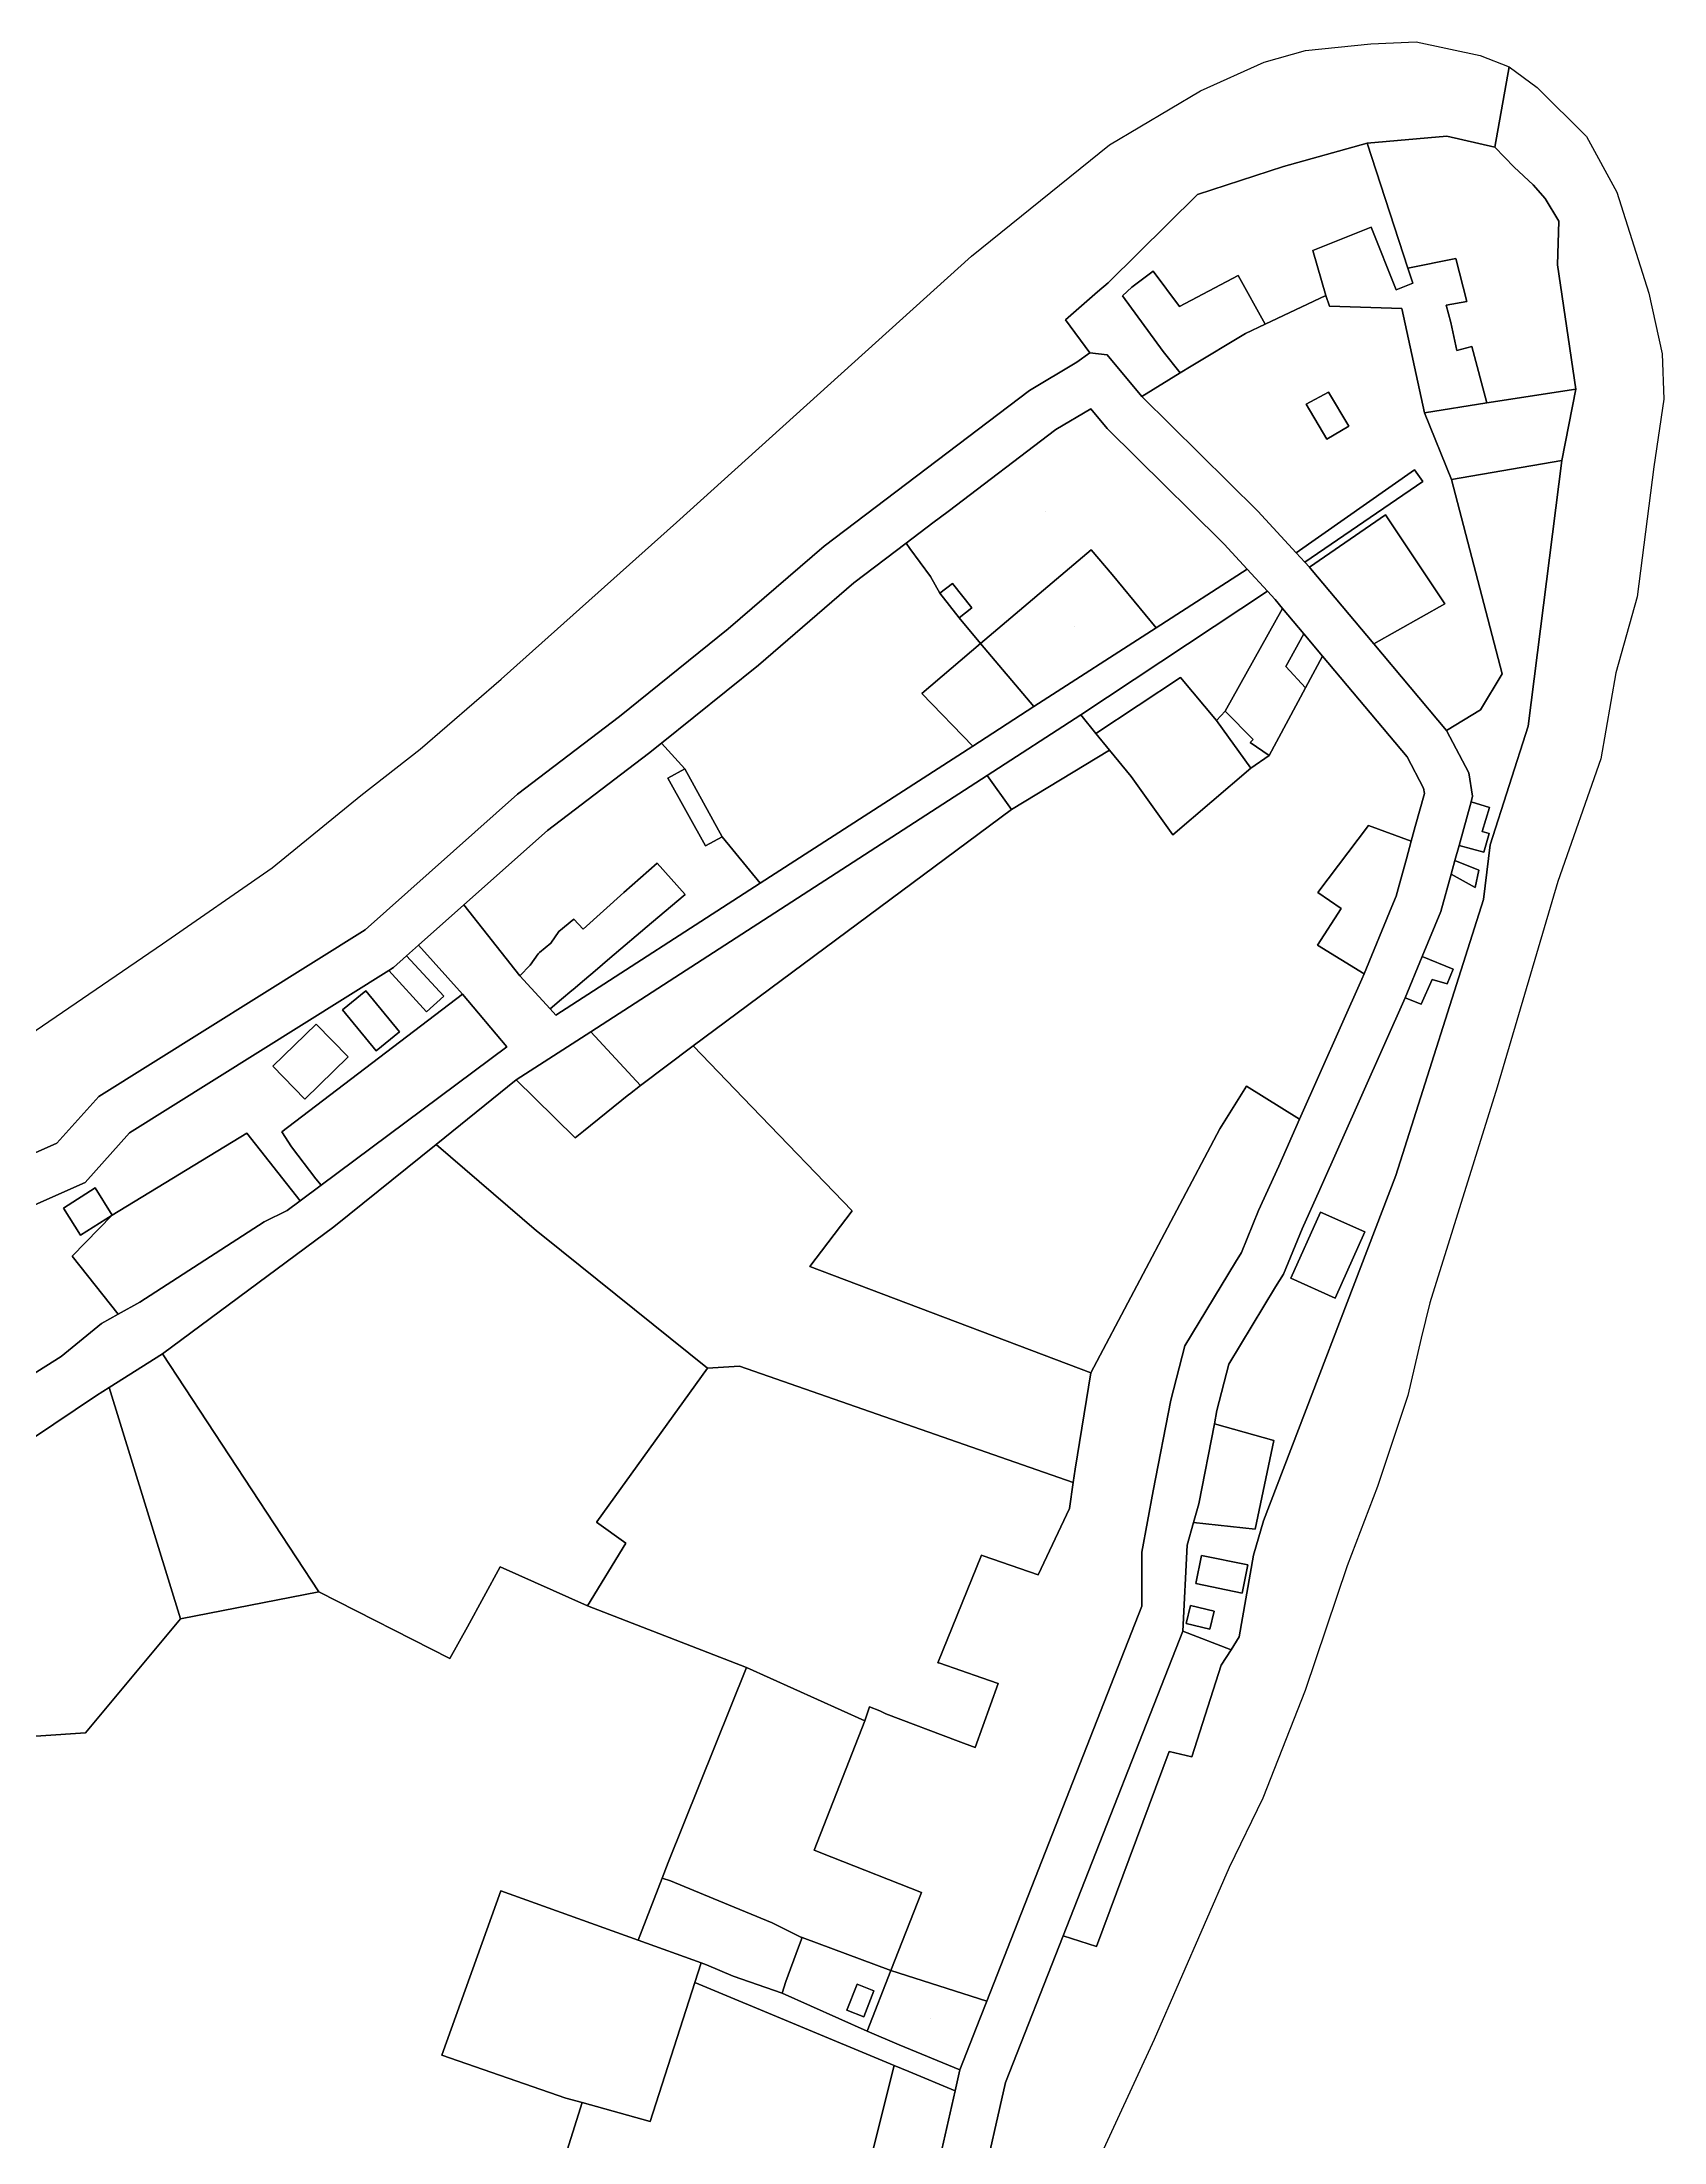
# Model space of a CAD drawing. Extents: x 536464 to 539642, y 1194643 to 1197409.
# Drawn here: x 537933 to 538518, y 1196652 to 1197409 of the extents above; entities that cross this region are included whole.
import ezdxf

# ---------------------------------------------------------------- set-up
doc = ezdxf.new("R2010")
doc.units = 0
for name, color, linetype in [('Level 30', 7, 'Continuous'), ('Level 32', 7, 'Continuous'), ('Level 33', 7, 'Continuous'), ('Level 35', 7, 'Continuous'), ('Level 54', 7, 'Continuous'), ('Level 59', 7, 'Continuous'), ('Level 60', 7, 'Continuous')]:
    doc.layers.add(name, color=color, linetype=linetype)

msp = doc.modelspace()

# ---------------------------------------------------------------- linework, layer by layer
at = {"layer": 'Level 30'}
for points in [[(537919.02, 1197044.71), (537976.71, 1197084.2), (538016.18, 1197111.54), (538048.15, 1197137.67), (538069.48, 1197154.35), (538098.65, 1197179.53), (538161.91, 1197236.1), (538268.18, 1197332.1), (538317.97, 1197372.2), (538350.76, 1197391.65), (538373.61, 1197401.98), (538388.57, 1197406.23), (538412.09, 1197408.66), (538428.48, 1197409.27), (538451.56, 1197404.34), (538461.91, 1197400.37), (538456.79, 1197371.4), (538439.46, 1197375.28), (538410.79, 1197372.8), (538380.6, 1197364.38), (538349.63, 1197354.33), (538317.41, 1197322.39), (538313.61, 1197319.25), (538302.09, 1197309.08), (538310.81, 1197297.24), (538306.17, 1197293.82), (538289.11, 1197283.67), (538215.1, 1197227.55), (538180.55, 1197197.73), (538141.36, 1197166.12), (538104.53, 1197138.14), (538049.64, 1197089.26), (537953.73, 1197029.11), (537938.59, 1197012.26), (537872.96, 1196983.12)], [(538254.16, 1196557.65), (538280.39, 1196673.68), (538301.18, 1196726.59), (538313.25, 1196722.76), (538339.42, 1196793.01), (538347.59, 1196791.09), (538358.16, 1196824.08), (538361.76, 1196829.71), (538364.71, 1196834.33), (538369.78, 1196863.74), (538373.37, 1196876.17), (538421.11, 1197000.69), (538452.67, 1197100.09), (538455.08, 1197119.82), (538468.86, 1197162.67), (538480.88, 1197258.46), (538486.03, 1197284.17), (538479.36, 1197328.98), (538479.81, 1197344.63), (538474.96, 1197352.83), (538470.62, 1197357.8), (538463.76, 1197364.13), (538456.79, 1197371.4), (538461.91, 1197400.37), (538472.05, 1197392.85), (538489.81, 1197375.24), (538500.74, 1197355.19), (538512.28, 1197318.73), (538517.14, 1197296.86), (538517.75, 1197280.46), (538514.1, 1197256.15), (538508.04, 1197209.28), (538500.36, 1197181.89), (538495.02, 1197150.91), (538479.49, 1197106.68), (538457.63, 1197032.55), (538433.34, 1196954.78), (538430.3, 1196942.02), (538425.45, 1196921.36), (538414.52, 1196888.55), (538403.59, 1196860), (538388.41, 1196815.03), (538373.22, 1196776.15), (538361.08, 1196751.24), (538334.03, 1196689.25), (538312.79, 1196643.14)], [(537872.96, 1196983.12), (537938.59, 1197012.26), (537953.73, 1197029.11), (538049.64, 1197089.26), (538104.53, 1197138.14), (538141.36, 1197166.12), (538180.55, 1197197.73), (538215.1, 1197227.55), (538289.11, 1197283.67), (538306.17, 1197293.82), (538310.81, 1197297.24), (538317.07, 1197296.49), (538329.59, 1197281.45), (538371.4, 1197240.18), (538385.23, 1197225.13), (538388.34, 1197221.74), (538389.97, 1197219.97), (538390.4, 1197219.5), (538413.19, 1197192.32), (538439.36, 1197161.1), (538447.41, 1197145.82), (538448.79, 1197137.45), (538448.2, 1197135.3), (538443.88, 1197119.66), (538442.39, 1197114.24), (538441.02, 1197109.29), (538437.31, 1197095.82), (538430.6, 1197079.55), (538424.51, 1197064.76), (538393.77, 1196995.59), (538387.34, 1196981.43), (538380.63, 1196965.06), (538377.76, 1196960.51), (538360.88, 1196932.61), (538356.64, 1196915.88), (538355.71, 1196911.12), (538350.08, 1196882.31), (538348.2, 1196875.58), (538345.92, 1196867.44), (538344.3, 1196836.41), (538301.18, 1196726.59), (538280.39, 1196673.68), (538254.16, 1196557.65)], [(538248.55, 1196609.92), (538262.3, 1196670.72), (538264.01, 1196678.3), (538264.03, 1196678.29), (538271.15, 1196696.65), (538273.67, 1196703.06), (538329.56, 1196845.37), (538329.61, 1196845.35), (538329.58, 1196864.84), (538333.68, 1196886.98), (538340.06, 1196919.65), (538345.02, 1196939.25), (538363.3, 1196969.45), (538365.46, 1196972.87), (538371.66, 1196988), (538378.93, 1197004.05), (538386.43, 1197020.91), (538408.88, 1197071.45), (538409.64, 1197073.3), (538419.67, 1197097.63), (538421.2, 1197101.33), (538422.3, 1197105.33), (538424.93, 1197114.86), (538426.67, 1197121.18), (538428.13, 1197126.46), (538431.41, 1197138.37), (538431.09, 1197140.34), (538425.18, 1197151.56), (538394.74, 1197187.86), (538388, 1197195.89), (538380.29, 1197205.09), (538377.62, 1197208.28), (538374.89, 1197211.25), (538367.55, 1197219.25), (538359.28, 1197228.24), (538346.57, 1197240.8), (538338.21, 1197249.05), (538317.07, 1197269.92), (538311.17, 1197277.02), (538298.6, 1197269.54), (538259.74, 1197240.06), (538254.29, 1197235.93), (538244.61, 1197228.59), (538225.8, 1197214.32), (538191.44, 1197184.68), (538156.51, 1197156.5), (538151.84, 1197152.74), (538115.34, 1197125.01), (538085.27, 1197098.22), (538068.95, 1197083.69), (538064.64, 1197079.84), (538059.88, 1197075.6), (538058.18, 1197074.54), (537964.78, 1197015.98), (537948.8, 1196998.19), (537892.96, 1196973.4)], [(537902.6, 1196911.83), (537940.12, 1196935.35), (537954.65, 1196947.3), (537960.63, 1196950.63), (537968.53, 1196955.01), (538013.31, 1196983.95), (538021.54, 1196987.98), (538026.24, 1196991.48), (538033.78, 1196997.11), (538100.7, 1197047.02), (538084.72, 1197065.97), (538068.95, 1197083.69), (538085.27, 1197098.22), (538105.39, 1197072.62), (538116.34, 1197060.73), (538118.38, 1197058.51), (538192.05, 1197106.04), (538268.64, 1197155.44), (538290.7, 1197169.67), (538334.73, 1197198.08), (538367.55, 1197219.25), (538374.89, 1197211.25), (538307.61, 1197166.66), (538273.81, 1197144.8), (538130.96, 1197052.45), (538104.16, 1197035.12), (538075.24, 1197011.82), (538038.42, 1196982.16), (537976.64, 1196936.39), (537957.49, 1196924.25), (537952.92, 1196921.36), (537914.62, 1196895.72)], [(537892.96, 1196973.4), (537948.8, 1196998.19), (537964.78, 1197015.98), (538058.18, 1197074.54), (538071.83, 1197059.67), (538077.98, 1197065.32), (538064.64, 1197079.84), (538068.95, 1197083.69), (538084.72, 1197065.97), (538019.67, 1197016.36), (538023.16, 1197011), (538031.96, 1196999.49), (538033.78, 1196997.11), (538026.24, 1196991.48), (538006.99, 1197015.96), (537958.53, 1196986.41), (537952.34, 1196996.15), (537940.97, 1196988.92), (537947.16, 1196979.19), (537958.53, 1196986.41), (537944.15, 1196971.57), (537960.63, 1196950.63), (537954.65, 1196947.3), (537940.12, 1196935.35), (537902.6, 1196911.83)], [(537879.01, 1196795.01), (537948.91, 1196799.71), (537983.19, 1196840.83), (538033.03, 1196850.61), (538080.26, 1196826.52), (538086.55, 1196837.97), (538098.32, 1196859.56), (538129.86, 1196845.56), (538187.17, 1196823.34), (538158.83, 1196752.98), (538156.68, 1196747.4), (538148.06, 1196725), (538098.6, 1196742.74), (538077.35, 1196683.56), (538121.98, 1196668.1), (538127.91, 1196666.44), (538120.49, 1196642.82)], [(538120.49, 1196642.82), (538127.91, 1196666.44), (538152.34, 1196659.59), (538168.48, 1196709.8), (538240.31, 1196679.88), (538224.82, 1196617.92)]]:
    msp.add_lwpolyline(points, dxfattribs=at)
for points in [[(538456.79, 1197371.4), (538463.76, 1197364.13), (538470.62, 1197357.8), (538474.96, 1197352.83), (538479.81, 1197344.63), (538479.36, 1197328.98), (538486.03, 1197284.17), (538453.93, 1197279.14), (538448.47, 1197299.51), (538443.09, 1197298.11), (538440.88, 1197308.11), (538439.27, 1197314.34), (538446.65, 1197315.72), (538442.77, 1197331.23), (538425.46, 1197327.71), (538410.79, 1197372.8), (538439.46, 1197375.28)], [(538425.46, 1197327.71), (538427.21, 1197322.33), (538421.23, 1197319.93), (538412.18, 1197342.48), (538391.26, 1197334.08), (538395.94, 1197317.86), (538374, 1197307.52), (538364.26, 1197325.13), (538343.1, 1197313.93), (538333.66, 1197326.65), (538325.95, 1197320.93), (538322.59, 1197317.73), (538337.27, 1197297.7), (538343.39, 1197290.02), (538329.59, 1197281.45), (538317.07, 1197296.49), (538310.81, 1197297.24), (538302.09, 1197309.08), (538313.61, 1197319.25), (538317.41, 1197322.39), (538349.63, 1197354.33), (538380.6, 1197364.38), (538410.79, 1197372.8)], [(538421.23, 1197319.93), (538427.21, 1197322.33), (538425.46, 1197327.71), (538442.77, 1197331.23), (538446.65, 1197315.72), (538439.27, 1197314.34), (538440.88, 1197308.11), (538443.09, 1197298.11), (538448.47, 1197299.51), (538453.93, 1197279.14), (538431.49, 1197275.61), (538423.29, 1197313.23), (538397.18, 1197314.06), (538395.94, 1197317.86), (538391.26, 1197334.08), (538412.18, 1197342.48)], [(538343.1, 1197313.93), (538364.26, 1197325.13), (538374, 1197307.52), (538366.96, 1197304.21), (538347.3, 1197292.45), (538343.39, 1197290.02), (538337.27, 1197297.7), (538322.59, 1197317.73), (538325.95, 1197320.93), (538333.66, 1197326.65)], [(538397.18, 1197314.06), (538423.29, 1197313.23), (538431.49, 1197275.61), (538441.22, 1197251.5), (538459.49, 1197181.45), (538451.57, 1197168.54), (538439.36, 1197161.1), (538413.19, 1197192.32), (538438.73, 1197206.78), (538417.42, 1197238.76), (538389.97, 1197219.97), (538388.34, 1197221.74), (538430.87, 1197250.85), (538427.79, 1197254.99), (538385.23, 1197225.13), (538371.4, 1197240.18), (538329.59, 1197281.45), (538343.39, 1197290.02), (538347.3, 1197292.45), (538366.96, 1197304.21), (538374, 1197307.52), (538395.94, 1197317.86)], [(538480.88, 1197258.46), (538441.22, 1197251.5), (538431.49, 1197275.61), (538453.93, 1197279.14), (538486.03, 1197284.17)], [(538317.07, 1197269.92), (538338.21, 1197249.05), (538346.57, 1197240.8), (538359.28, 1197228.24), (538367.55, 1197219.25), (538334.73, 1197198.08), (538318.84, 1197217.27), (538311.26, 1197226.18), (538271.41, 1197192.38), (538263.77, 1197201.74), (538268.32, 1197205.34), (538261.38, 1197214.11), (538256.83, 1197210.52), (538253.4, 1197216.55), (538245.98, 1197226.67), (538244.61, 1197228.59), (538254.29, 1197235.93), (538259.74, 1197240.06), (538298.6, 1197269.54), (538311.17, 1197277.02)], [(538404.17, 1197270.82), (538396.3, 1197266.11), (538388.84, 1197278.67), (538396.83, 1197283.07)], [(538388.84, 1197278.67), (538396.3, 1197266.11), (538404.17, 1197270.82), (538396.83, 1197283.07)], [(538468.86, 1197162.67), (538455.08, 1197119.82), (538452.67, 1197100.09), (538421.11, 1197000.69), (538373.37, 1196876.17), (538369.78, 1196863.74), (538364.71, 1196834.33), (538361.76, 1196829.71), (538344.3, 1196836.41), (538345.92, 1196867.44), (538348.2, 1196875.58), (538370.43, 1196873.11), (538377.17, 1196905.11), (538355.71, 1196911.12), (538356.64, 1196915.88), (538360.88, 1196932.61), (538377.76, 1196960.51), (538380.63, 1196965.06), (538387.34, 1196981.43), (538393.77, 1196995.59), (538424.51, 1197064.76), (538430.23, 1197062.37), (538434.19, 1197071.25), (538439.65, 1197069.79), (538441.78, 1197075.03), (538430.6, 1197079.55), (538437.31, 1197095.82), (538441.02, 1197109.29), (538449.72, 1197104.49), (538451.02, 1197110.76), (538442.39, 1197114.24), (538443.88, 1197119.66), (538452.86, 1197117.17), (538454.75, 1197123.96), (538452.18, 1197124.67), (538454.83, 1197133.26), (538448.2, 1197135.3), (538448.79, 1197137.45), (538447.41, 1197145.82), (538439.36, 1197161.1), (538451.57, 1197168.54), (538459.49, 1197181.45), (538441.22, 1197251.5), (538480.88, 1197258.46)], [(538430.87, 1197250.85), (538388.34, 1197221.74), (538385.23, 1197225.13), (538427.79, 1197254.99)], [(538438.73, 1197206.78), (538413.19, 1197192.32), (538390.4, 1197219.5), (538389.97, 1197219.97), (538417.42, 1197238.76)], [(538245.98, 1197226.67), (538253.4, 1197216.55), (538256.83, 1197210.52), (538263.77, 1197201.74), (538271.41, 1197192.38), (538250.3, 1197174.46), (538268.64, 1197155.44), (538192.05, 1197106.04), (538178.35, 1197122.79), (538164.86, 1197147.27), (538156.51, 1197156.5), (538191.44, 1197184.68), (538225.8, 1197214.32), (538244.61, 1197228.59)], [(538318.84, 1197217.27), (538334.73, 1197198.08), (538290.7, 1197169.67), (538271.41, 1197192.38), (538311.26, 1197226.18)], [(538268.32, 1197205.34), (538263.77, 1197201.74), (538256.83, 1197210.52), (538261.38, 1197214.11)], [(538377.62, 1197208.28), (538380.29, 1197205.09), (538359.61, 1197168.03), (538356.45, 1197164.67), (538343.55, 1197180.12), (538312.98, 1197160), (538307.61, 1197166.66), (538374.89, 1197211.25)], [(538388, 1197195.89), (538381.53, 1197184.1), (538388.58, 1197176.42), (538375.41, 1197152.01), (538368.67, 1197156.71), (538369.65, 1197157.81), (538359.61, 1197168.03), (538380.29, 1197205.09)], [(538394.74, 1197187.86), (538388.58, 1197176.42), (538381.53, 1197184.1), (538388, 1197195.89)], [(538425.18, 1197151.56), (538431.09, 1197140.34), (538431.41, 1197138.37), (538428.13, 1197126.46), (538426.67, 1197121.18), (538411.26, 1197126.84), (538393.05, 1197102.72), (538401.47, 1197096.95), (538392.93, 1197083.68), (538409.64, 1197073.3), (538408.88, 1197071.45), (538386.43, 1197020.91), (538367.28, 1197032.83), (538357.74, 1197017.52), (538311.14, 1196929.57), (538209.99, 1196967.88), (538225.22, 1196987.93), (538189.08, 1197025.4), (538167.87, 1197047.38), (538282.55, 1197132.64), (538317.92, 1197154), (538325.77, 1197144.47), (538340.78, 1197123.45), (538368.9, 1197147.53), (538375.41, 1197152.01), (538388.58, 1197176.42), (538394.74, 1197187.86)], [(538290.7, 1197169.67), (538268.64, 1197155.44), (538250.3, 1197174.46), (538271.41, 1197192.38)], [(538356.45, 1197164.67), (538368.9, 1197147.53), (538340.78, 1197123.45), (538325.77, 1197144.47), (538317.92, 1197154), (538312.98, 1197160), (538343.55, 1197180.12)], [(538312.98, 1197160), (538317.92, 1197154), (538282.55, 1197132.64), (538273.81, 1197144.8), (538307.61, 1197166.66)], [(538369.65, 1197157.81), (538368.67, 1197156.71), (538375.41, 1197152.01), (538368.9, 1197147.53), (538356.45, 1197164.67), (538359.61, 1197168.03)], [(538164.86, 1197147.27), (538158.82, 1197143.94), (538172.32, 1197119.46), (538178.35, 1197122.79), (538192.05, 1197106.04), (538118.38, 1197058.51), (538116.34, 1197060.73), (538120.48, 1197064.25), (538124.15, 1197067.36), (538124.62, 1197067.76), (538128.71, 1197071.23), (538132.55, 1197074.49), (538137.84, 1197078.98), (538152.82, 1197091.7), (538164.96, 1197102.01), (538154.86, 1197113.3), (538142.94, 1197102.63), (538128.22, 1197089.47), (538124.88, 1197093.11), (538119.51, 1197088.58), (538116.54, 1197084.46), (538112.54, 1197081.01), (538112.03, 1197080.55), (538109.21, 1197076.49), (538105.39, 1197072.62), (538085.27, 1197098.22), (538115.34, 1197125.01), (538151.84, 1197152.74), (538156.51, 1197156.5)], [(538282.55, 1197132.64), (538167.87, 1197047.38), (538148.9, 1197033.05), (538130.96, 1197052.45), (538273.81, 1197144.8)], [(538178.35, 1197122.79), (538172.32, 1197119.46), (538158.82, 1197143.94), (538164.86, 1197147.27)], [(538454.83, 1197133.26), (538452.18, 1197124.67), (538454.75, 1197123.96), (538452.86, 1197117.17), (538443.88, 1197119.66), (538448.2, 1197135.3)], [(538426.67, 1197121.18), (538424.93, 1197114.86), (538422.3, 1197105.33), (538421.2, 1197101.33), (538419.67, 1197097.63), (538409.64, 1197073.3), (538392.93, 1197083.68), (538401.47, 1197096.95), (538393.05, 1197102.72), (538411.26, 1197126.84)], [(538164.96, 1197102.01), (538152.82, 1197091.7), (538137.84, 1197078.98), (538132.55, 1197074.49), (538128.71, 1197071.23), (538124.62, 1197067.76), (538124.15, 1197067.36), (538120.48, 1197064.25), (538116.34, 1197060.73), (538105.39, 1197072.62), (538109.21, 1197076.49), (538112.03, 1197080.55), (538112.54, 1197081.01), (538116.54, 1197084.46), (538119.51, 1197088.58), (538124.88, 1197093.11), (538128.22, 1197089.47), (538142.94, 1197102.63), (538154.86, 1197113.3)], [(538451.02, 1197110.76), (538449.72, 1197104.49), (538441.02, 1197109.29), (538442.39, 1197114.24)], [(538077.98, 1197065.32), (538071.83, 1197059.67), (538058.18, 1197074.54), (538059.88, 1197075.6), (538064.64, 1197079.84)], [(538441.78, 1197075.03), (538439.65, 1197069.79), (538434.19, 1197071.25), (538430.23, 1197062.37), (538424.51, 1197064.76), (538430.6, 1197079.55)], [(538100.7, 1197047.02), (538033.78, 1196997.11), (538031.96, 1196999.49), (538023.16, 1197011), (538019.67, 1197016.36), (538084.72, 1197065.97)], [(538062.01, 1197052.46), (538053.61, 1197045.6), (538041.57, 1197060.34), (538049.97, 1197067.21)], [(538049.97, 1197067.21), (538041.57, 1197060.34), (538053.61, 1197045.6), (538062.01, 1197052.46)], [(538043.59, 1197043.38), (538027.98, 1197028.15), (538016.41, 1197040.01), (538032.03, 1197055.24)], [(538032.03, 1197055.24), (538016.41, 1197040.01), (538027.98, 1197028.15), (538043.59, 1197043.38)], [(538148.9, 1197033.05), (538144.91, 1197030.03), (538144.71, 1197029.88), (538128.42, 1197016.68), (538125.37, 1197014.21), (538110.79, 1197028.59), (538104.16, 1197035.12), (538130.96, 1197052.45)], [(538189.08, 1197025.4), (538225.22, 1196987.93), (538209.99, 1196967.88), (538311.14, 1196929.57), (538305.53, 1196894.82), (538304.83, 1196890.01), (538184.58, 1196931.95), (538173.04, 1196931.15), (538113.75, 1196978.9), (538111.48, 1196980.73), (538075.24, 1197011.82), (538104.16, 1197035.12), (538110.79, 1197028.59), (538125.37, 1197014.21), (538128.42, 1197016.68), (538144.71, 1197029.88), (538144.91, 1197030.03), (538148.9, 1197033.05), (538167.87, 1197047.38)], [(538386.43, 1197020.91), (538378.93, 1197004.05), (538371.66, 1196988), (538365.46, 1196972.87), (538363.3, 1196969.45), (538345.02, 1196939.25), (538340.06, 1196919.65), (538333.68, 1196886.98), (538329.58, 1196864.84), (538329.61, 1196845.35), (538329.56, 1196845.37), (538273.67, 1196703.06), (538239.12, 1196714.03), (538250.14, 1196742.23), (538217.86, 1196754.9), (538211.45, 1196757.41), (538229.77, 1196804.06), (538231.46, 1196809.07), (538235.21, 1196807.73), (538237.27, 1196806.62), (538263.35, 1196796.79), (538269.57, 1196794.44), (538277.81, 1196817.54), (538277.82, 1196817.57), (538271.93, 1196819.57), (538256.75, 1196824.82), (538256.11, 1196825.02), (538271.76, 1196863.75), (538272.42, 1196863.53), (538292.21, 1196856.66), (538303.48, 1196880.67), (538304.83, 1196890.01), (538305.53, 1196894.82), (538311.14, 1196929.57), (538357.74, 1197017.52), (538367.28, 1197032.83)], [(538026.24, 1196991.48), (538021.54, 1196987.98), (538013.31, 1196983.95), (537968.53, 1196955.01), (537960.63, 1196950.63), (537944.15, 1196971.57), (537958.53, 1196986.41), (538006.99, 1197015.96)], [(538111.48, 1196980.73), (538113.75, 1196978.9), (538173.04, 1196931.15), (538133.12, 1196875.75), (538133.09, 1196875.71), (538143.67, 1196868.15), (538129.86, 1196845.56), (538098.32, 1196859.56), (538086.55, 1196837.97), (538080.26, 1196826.52), (538033.03, 1196850.61), (537976.64, 1196936.39), (538038.42, 1196982.16), (538075.24, 1197011.82)], [(537958.53, 1196986.41), (537947.16, 1196979.19), (537940.97, 1196988.92), (537952.34, 1196996.15)], [(538409.95, 1196980.33), (538399.25, 1196956.42), (538383.25, 1196963.59), (538393.94, 1196987.49)], [(538383.25, 1196963.59), (538399.25, 1196956.42), (538409.95, 1196980.33), (538393.94, 1196987.49)], [(538033.03, 1196850.61), (537983.19, 1196840.83), (537957.49, 1196924.25), (537976.64, 1196936.39)], [(538304.83, 1196890.01), (538303.48, 1196880.67), (538292.21, 1196856.66), (538272.42, 1196863.53), (538271.76, 1196863.75), (538256.11, 1196825.02), (538256.75, 1196824.82), (538271.93, 1196819.57), (538277.82, 1196817.57), (538277.81, 1196817.54), (538269.57, 1196794.44), (538263.35, 1196796.79), (538237.27, 1196806.62), (538235.21, 1196807.73), (538231.46, 1196809.07), (538229.77, 1196804.06), (538187.17, 1196823.34), (538129.86, 1196845.56), (538143.67, 1196868.15), (538133.09, 1196875.71), (538133.12, 1196875.75), (538173.04, 1196931.15), (538184.58, 1196931.95)], [(537983.19, 1196840.83), (537948.91, 1196799.71), (537879.01, 1196795.01), (537857, 1196861), (537891.92, 1196881.45), (537914.62, 1196895.72), (537952.92, 1196921.36), (537957.49, 1196924.25)], [(538377.17, 1196905.11), (538370.43, 1196873.11), (538348.2, 1196875.58), (538350.08, 1196882.31), (538355.71, 1196911.12)], [(538367.79, 1196860.3), (538365.74, 1196850.15), (538349.07, 1196853.52), (538351.12, 1196863.67)], [(538349.07, 1196853.52), (538365.74, 1196850.15), (538367.79, 1196860.3), (538351.12, 1196863.67)], [(538355.65, 1196843.63), (538354.13, 1196837.17), (538345.55, 1196839.2), (538347.07, 1196845.65)], [(538345.55, 1196839.2), (538354.13, 1196837.17), (538355.65, 1196843.63), (538347.07, 1196845.65)], [(538361.76, 1196829.71), (538358.16, 1196824.08), (538347.59, 1196791.09), (538339.42, 1196793.01), (538313.25, 1196722.76), (538301.18, 1196726.59), (538344.3, 1196836.41)], [(538229.77, 1196804.06), (538211.45, 1196757.41), (538217.86, 1196754.9), (538250.14, 1196742.23), (538239.12, 1196714.03), (538207.17, 1196725.94), (538206.86, 1196726.06), (538206.73, 1196726.11), (538196.36, 1196731.22), (538175.1, 1196739.98), (538159.77, 1196746.34), (538156.68, 1196747.4), (538158.83, 1196752.98), (538187.17, 1196823.34)], [(538159.77, 1196746.34), (538175.1, 1196739.98), (538196.36, 1196731.22), (538206.73, 1196726.11), (538206.86, 1196726.06), (538207.17, 1196725.94), (538205.91, 1196722.48), (538201.28, 1196710.14), (538199.94, 1196705.95), (538182.35, 1196712.06), (538172.7, 1196716.05), (538170.74, 1196716.86), (538148.06, 1196725), (538156.68, 1196747.4)], [(538148.06, 1196725), (538170.74, 1196716.86), (538168.48, 1196709.8), (538152.34, 1196659.59), (538127.91, 1196666.44), (538121.98, 1196668.1), (538077.35, 1196683.56), (538098.6, 1196742.74)], [(538239.12, 1196714.03), (538230.56, 1196692.14), (538199.94, 1196705.95), (538201.28, 1196710.14), (538205.91, 1196722.48), (538207.17, 1196725.94)], [(538172.7, 1196716.05), (538182.35, 1196712.06), (538199.94, 1196705.95), (538230.56, 1196692.14), (538242.17, 1196687.33), (538264.01, 1196678.3), (538262.3, 1196670.72), (538245.64, 1196677.66), (538240.31, 1196679.88), (538168.48, 1196709.8), (538170.74, 1196716.86)], [(538233.02, 1196706.76), (538229.35, 1196697.41), (538223.31, 1196699.78), (538226.97, 1196709.12)], [(538223.31, 1196699.78), (538229.35, 1196697.41), (538233.02, 1196706.76), (538226.97, 1196709.12)], [(538273.67, 1196703.06), (538271.15, 1196696.65), (538264.03, 1196678.29), (538264.01, 1196678.3), (538242.17, 1196687.33), (538230.56, 1196692.14), (538239.12, 1196714.03)], [(538245.64, 1196677.66), (538262.3, 1196670.72), (538248.55, 1196609.92), (538224.82, 1196617.92), (538240.31, 1196679.88)]]:
    msp.add_lwpolyline(points, close=True, dxfattribs=at)

# ---------------------------------------------------------------- texts
at = {"layer": 'Level 32'}
for s, p in [('BHK(4189.1)', (538447.34, 1197344.77)), ('NTS(914.96)', (538369.92, 1197339.29)), ('BHK(265.75)', (538432.97, 1197307.75)), ('CLN(664.61)', (538347.52, 1197306.65)), ('DSH(1191.19)', (538457.77, 1197267.2)), ('NTS(246.13);CLN(238.33);CLN(293.91);DGT(419.55);CLN(3052.4)', (538294.58, 1197240.13)), ('ODT(251.75)', (538408.31, 1197238.38)), ('CLN(1120.43);DGT(611.58)', (538305.17, 1197198.66)), ('NTS(1153.92)', (538356.64, 1197185.55)), ('CLN(433.01);DGT(319.72)', (538270.07, 1197172.95)), ('DGT(1038.97)', (538216.76, 1197161.8)), ('NTS(129.24)', (538365.84, 1197157.05)), ('NTS(388.74)', (538296.14, 1197149.94)), ('NTS(865.14)', (538340.41, 1197155.08)), ('CLN(29.66);DGT(731.62);CLN(3188.92)', (538125.12, 1197110.38)), ('CLN(775.17)', (538409.7, 1197101.16)), ('NTS(15.83)', (538204.99, 1197088.02)), ('CLN(176.14)', (538129.21, 1197084.15)), ('ODT(13.26);CLN(137.99);CLN(1990.07)', (538291.61, 1197047.82)), ('NTS(450.24)', (538059.78, 1197031.68)), ('CLN(271.37)', (538126.23, 1197032.91)), ('NTS(672.65);CLN(2543.45);CLN(1004.22)', (538064.09, 1197011.54)), ('LUC(13595.89)', (538175.28, 1196979.53)), ('LUC(3368.19)', (537993.24, 1196872.56)), ('LUC(13827.33)', (538206.68, 1196869.59)), ('NTS(320.27);CLN(2793.61)', (538308.05, 1196844.1)), ('CLN(1082.1)', (538176.66, 1196726.65)), ('ODT(181.03);CLN(609.33)', (538216.62, 1196693.93))]:
    msp.add_text(s, height=0.00763, dxfattribs=at).set_placement(p)
at = {"layer": 'Level 33'}
for s, p in [('CLN', (538447.38, 1197344.79)), ('CLN', (538369.96, 1197339.31)), ('ODT', (538433.01, 1197307.78)), ('ODT', (538347.56, 1197306.67)), ('ODT', (538369.15, 1197270.43)), ('DSH', (538396.54, 1197274.61)), ('TIN', (538457.82, 1197267.22)), ('ODT', (538294.87, 1197240.15)), ('DGT', (538408.35, 1197238.4)), ('CLN', (538460.5, 1197230.46)), ('ODT', (538262.17, 1197208.39)), ('DYT', (538415.06, 1197214.16)), ('ODT', (538305.28, 1197198.69)), ('ODT', (538388.25, 1197186.19)), ('ODT', (538356.69, 1197185.57)), ('NTS', (538270.18, 1197172.97)), ('CLN', (538374.66, 1197173.12)), ('CLN', (538216.8, 1197161.83)), ('ODT', (538365.88, 1197157.08)), ('CLN', (538296.18, 1197149.96)), ('ODT', (538340.45, 1197155.1)), ('ODT', (538169.34, 1197131.93)), ('ODT', (538449.19, 1197124.07)), ('ODT', (538125.29, 1197110.4)), ('ODT', (538446.27, 1197109.71)), ('ODT', (538409.74, 1197101.19)), ('CLN', (538205.03, 1197088.04)), ('ODT', (538129.25, 1197084.17)), ('ODT', (538430.98, 1197072.09)), ('ODT', (538068.2, 1197069.75)), ('ODT', (538051.76, 1197056.4)), ('NTS', (538291.78, 1197047.85)), ('ODT', (538029.97, 1197041.69)), ('CLN', (538059.82, 1197031.71)), ('ODT', (538126.27, 1197032.93)), ('DGT', (538064.27, 1197011.56)), ('ODT', (537949.72, 1196987.66)), ('CLN', (537983.54, 1196983.42)), ('BHK', (538175.33, 1196979.55)), ('ODT', (538396.57, 1196971.95)), ('NTS', (538078.27, 1196910.68)), ('ODT', (538362.97, 1196891.46)), ('SON', (538396.68, 1196889.56)), ('ODT', (537993.28, 1196872.58)), ('CLN', (538206.73, 1196869.61)), ('ODT', (538358.4, 1196856.91)), ('ODT', (538308.16, 1196844.12)), ('ODT', (538350.57, 1196841.41)), ('ODT', (538328.04, 1196779.15)), ('NTS', (538193.65, 1196768.9)), ('DGT', (538304.46, 1196758.28)), ('ODT', (538176.7, 1196726.68)), ('CLN', (538211.36, 1196713.91)), ('ODT', (538228.13, 1196703.26)), ('DGD', (538124.76, 1196700.36)), ('DGT', (538216.72, 1196693.96)), ('TIN', (538253.36, 1196696.77))]:
    msp.add_text(s, height=0.00763, dxfattribs=at).set_placement(p)
at = {"layer": 'Level 35'}
for s, p in [('3', (538447.41, 1197344.79)), ('2', (538369.99, 1197339.31)), ('4', (538433.04, 1197307.78)), ('1', (538347.59, 1197306.67)), ('17', (538369.18, 1197270.43)), ('5', (538396.56, 1197274.61)), ('6', (538457.84, 1197267.22)), ('12', (538294.9, 1197240.15)), ('7', (538408.38, 1197238.4)), ('71', (538460.53, 1197230.46)), ('9', (538262.2, 1197208.39)), ('11', (538415.09, 1197214.16)), ('15', (538305.31, 1197198.69)), ('14', (538388.28, 1197186.19)), ('18', (538356.72, 1197185.57)), ('19', (538270.21, 1197172.97)), ('20', (538374.69, 1197173.12)), ('26', (538216.83, 1197161.83)), ('21', (538365.91, 1197157.08)), ('22', (538296.21, 1197149.96)), ('23', (538340.48, 1197155.1)), ('24', (538169.37, 1197131.93)), ('25', (538449.22, 1197124.07)), ('36', (538125.32, 1197110.4)), ('27', (538446.3, 1197109.71)), ('31', (538409.77, 1197101.19)), ('39', (538205.06, 1197088.04)), ('34', (538129.28, 1197084.17)), ('33', (538431.01, 1197072.09)), ('35', (538068.23, 1197069.75)), ('37', (538051.79, 1197056.4)), ('52', (538291.81, 1197047.85)), ('41', (538030, 1197041.69)), ('43', (538059.85, 1197031.71)), ('42', (538126.3, 1197032.93)), ('79', (538064.3, 1197011.56)), ('45', (537949.75, 1196987.66)), ('48', (537983.57, 1196983.42)), ('58', (538175.36, 1196979.55)), ('47', (538396.6, 1196971.95)), ('74', (538078.3, 1196910.68)), ('62', (538363, 1196891.46)), ('156', (538396.71, 1196889.56)), ('68', (537993.31, 1196872.58)), ('81', (538206.76, 1196869.61)), ('66', (538358.43, 1196856.91)), ('91', (538308.19, 1196844.12)), ('69', (538350.6, 1196841.41)), ('88', (538328.07, 1196779.15)), ('89', (538193.68, 1196768.9)), ('213', (538304.49, 1196758.28)), ('90', (538176.73, 1196726.68)), ('95', (538211.39, 1196713.91)), ('94', (538228.16, 1196703.26)), ('102', (538124.79, 1196700.36)), ('101', (538216.75, 1196693.96)), ('98', (538253.39, 1196696.77))]:
    msp.add_text(s, height=0.00763, dxfattribs=at).set_placement(p)
at = {"layer": 'Level 54'}
for s, p in [('4189.10', (538447.41, 1197344.78)), ('4192.27', (538369.99, 1197339.3)), ('1671.99', (538433.04, 1197307.76)), ('962.28', (538347.59, 1197306.66)), ('7944.95', (538369.18, 1197270.42)), ('132.07', (538396.56, 1197274.6)), ('1191.19', (538457.84, 1197267.21)), ('5001.38', (538294.9, 1197240.14)), ('251.76', (538408.38, 1197238.39)), ('7892.02', (538460.53, 1197230.45)), ('64.80', (538262.2, 1197208.38)), ('1159.55', (538415.09, 1197214.15)), ('1732.57', (538305.31, 1197198.68)), ('129.73', (538388.28, 1197186.18)), ('1153.92', (538356.72, 1197185.56)), ('752.73', (538270.21, 1197172.96)), ('760.67', (538374.69, 1197173.11)), ('7086.21', (538216.83, 1197161.82)), ('129.24', (538365.91, 1197157.06)), ('634.56', (538296.21, 1197149.95)), ('1598.39', (538340.48, 1197155.09)), ('192.63', (538169.37, 1197131.92)), ('127.50', (538449.22, 1197124.06)), ('3950.20', (538125.32, 1197110.39)), ('54.11', (538446.3, 1197109.7)), ('1002.39', (538409.77, 1197101.18)), ('3449.40', (538205.06, 1197088.03)), ('1030.01', (538129.28, 1197084.16)), ('136.05', (538431.01, 1197072.08)), ('165.52', (538068.23, 1197069.74)), ('206.52', (538051.79, 1197056.39)), ('32704.37', (538291.81, 1197047.84)), ('361.20', (538030, 1197041.68)), ('2013.06', (538059.85, 1197031.69)), ('859.12', (538126.3, 1197032.92)), ('15759.86', (538064.3, 1197011.55)), ('155.48', (537949.75, 1196987.65)), ('2371.53', (537983.57, 1196983.4)), ('13595.89', (538175.36, 1196979.54)), ('459.26', (538396.6, 1196971.94)), ('20121.39', (538078.3, 1196910.67)), ('759.79', (538363, 1196891.45)), ('33844.71', (538396.71, 1196889.55)), ('3368.19', (537993.31, 1196872.57)), ('13984.65', (538206.76, 1196869.6)), ('176.25', (538358.43, 1196856.89)), ('14206.47', (538308.19, 1196844.11)), ('58.43', (538350.6, 1196841.4)), ('1678.84', (538328.07, 1196779.14)), ('5077.85', (538193.68, 1196768.89)), ('46415.67', (538304.49, 1196758.27)), ('1266.45', (538176.73, 1196726.66)), ('692.93', (538211.39, 1196713.9)), ('65.16', (538228.16, 1196703.25)), ('4822.34', (538124.79, 1196700.35)), ('790.35', (538216.75, 1196693.95)), ('906.17', (538253.39, 1196696.76))]:
    msp.add_text(s, height=0.00763, dxfattribs=at).set_placement(p)
at = {"layer": 'Level 59'}
for s, p in [('GDC', (538447.41, 1197344.77)), ('GDC', (538369.99, 1197339.29)), ('GDC', (538433.04, 1197307.75)), ('GDC', (538347.59, 1197306.65)), ('TCN', (538457.84, 1197267.2)), ('GDC;GDC;GDC;UBQ;GDC', (538294.9, 1197240.13)), ('TPQ', (538408.38, 1197238.38)), ('GDC;UBQ', (538305.31, 1197198.66)), ('GDC', (538356.72, 1197185.55)), ('GDC;UBQ', (538270.21, 1197172.95)), ('UBQ', (538216.83, 1197161.8)), ('GDC', (538365.91, 1197157.05)), ('GDC', (538296.21, 1197149.94)), ('GDC', (538340.48, 1197155.08)), ('GDC;UBQ;GDC', (538125.32, 1197110.38)), ('GDC', (538409.77, 1197101.16)), ('GDC', (538205.06, 1197088.02)), ('GDC', (538129.28, 1197084.15)), ('GDC;GDC;GDC', (538291.81, 1197047.82)), ('GDC', (538059.85, 1197031.68)), ('GDC', (538126.3, 1197032.91)), ('GDC;GDC;GDC', (538064.3, 1197011.54)), ('GDC', (538175.36, 1196979.53)), ('GDC', (537993.31, 1196872.56)), ('GDC', (538206.76, 1196869.59)), ('GDC;GDC', (538308.19, 1196844.1)), ('GDC', (538176.73, 1196726.65)), ('GDC;GDC', (538216.75, 1196693.93))]:
    msp.add_text(s, height=0.00763, dxfattribs=at).set_placement(p)
at = {"layer": 'Level 60'}
for s, p in [('GDC', (538447.38, 1197344.78)), ('GDC', (538369.96, 1197339.3)), ('GDC', (538433.01, 1197307.76)), ('GDC', (538347.56, 1197306.66)), ('TPQ', (538369.15, 1197270.42)), ('TCN', (538396.54, 1197274.6)), ('CDS', (538457.81, 1197267.21)), ('GDC', (538294.87, 1197240.14)), ('UBQ', (538408.35, 1197238.39)), ('GDC', (538460.5, 1197230.45)), ('GDC', (538262.17, 1197208.38)), ('TSN', (538415.06, 1197214.15)), ('GDC', (538305.28, 1197198.68)), ('GDC', (538388.25, 1197186.18)), ('GDC', (538356.69, 1197185.56)), ('GDC', (538270.18, 1197172.96)), ('GDC', (538374.66, 1197173.11)), ('GDC', (538216.8, 1197161.82)), ('GDC', (538365.88, 1197157.06)), ('GDC', (538296.18, 1197149.95)), ('GDC', (538340.45, 1197155.09)), ('GDC', (538169.34, 1197131.92)), ('GDC', (538449.19, 1197124.06)), ('GDC', (538125.29, 1197110.39)), ('GDC', (538446.27, 1197109.7)), ('GDC', (538409.74, 1197101.18)), ('GDC', (538205.02, 1197088.03)), ('GDC', (538129.25, 1197084.16)), ('GDC', (538430.98, 1197072.08)), ('GDC', (538068.2, 1197069.74)), ('GDC', (538051.76, 1197056.39)), ('GDC', (538291.78, 1197047.84)), ('GDC', (538029.97, 1197041.68)), ('GDC', (538059.82, 1197031.69)), ('GDC', (538126.27, 1197032.92)), ('UBQ', (538064.27, 1197011.55)), ('GDC', (537949.72, 1196987.65)), ('GDC', (537983.54, 1196983.4)), ('GDC', (538175.33, 1196979.54)), ('GDC', (538396.57, 1196971.94)), ('GDC', (538078.27, 1196910.67)), ('GDC', (538362.97, 1196891.45)), ('UBQ', (538396.68, 1196889.55)), ('GDC', (537993.28, 1196872.57)), ('GDC', (538206.73, 1196869.6)), ('GDC', (538358.4, 1196856.89)), ('GDC', (538308.16, 1196844.11)), ('GDC', (538350.57, 1196841.4)), ('GDC', (538328.04, 1196779.14)), ('TPQ', (538193.65, 1196768.89)), ('UBQ', (538304.46, 1196758.27)), ('GDC', (538176.7, 1196726.66)), ('GDC', (538211.36, 1196713.9)), ('GDC', (538228.13, 1196703.25)), ('TSN', (538124.76, 1196700.35)), ('UBQ', (538216.72, 1196693.95)), ('CDS', (538253.36, 1196696.76))]:
    msp.add_text(s, height=0.00763, dxfattribs=at).set_placement(p)

doc.saveas('drawing.dxf')
